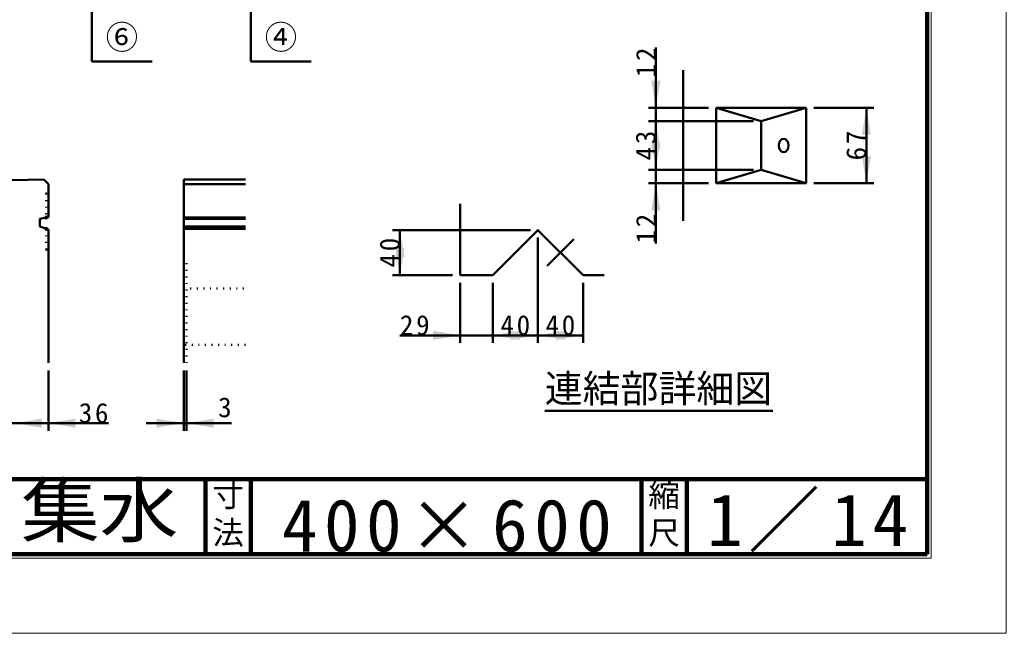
# Model space of a CAD drawing. Units: millimetres, scale not verified, with parts at other scales. Extents: x -2102 to 2102, y -1485 to 1485.
# Drawn here: x 790 to 2102, y -1485 to -670 of the extents above; entities that cross this region are included whole.
import ezdxf
from ezdxf.enums import TextEntityAlignment as Align

# ---------------------------------------------------------------- set-up
doc = ezdxf.new("R2010")
doc.units = ezdxf.units.MM
doc.header["$LTSCALE"] = 5
doc.header["$PDMODE"] = 32
doc.header["$PDSIZE"] = 2.5
doc.linetypes.add('DOTTED', pattern=[1.75, 0.25, -1.5])
doc.linetypes.add('LONG_DASHED_DOTTED', pattern=[15.25, 12, -1.5, 0.25, -1.5])
doc.layers.add('0-0_V-nasSTD', color=7, linetype='Continuous', lineweight=35)
doc.layers.add('0-1_0', color=7, linetype='Continuous', lineweight=50)
doc.styles.add('ＭＳ ゴシック', font='')
doc.styles.get('ＭＳ ゴシック').set_extended_font_data('MS Gothic')

msp = doc.modelspace()

# ---------------------------------------------------------------- linework, layer by layer
at = {"layer": '0-0_V-nasSTD', "lineweight": 50}
for p, q in [((886.276, -725.173), (886.276, -152.173)), ((1097.776, -725.173), (1097.776, -583.173)), ((1008.433, -881.807), (1090.433, -881.807)), ((1008.433, -881.807), (1008.433, -1125.807)), ((1008.433, -888.057), (1090.433, -888.057)), ((1008.433, -932.432), (1090.433, -932.432)), ((1008.433, -934.307), (1090.433, -934.307)), ((1008.433, -944.307), (1090.433, -944.307)), ((828.433, -948.505), (828.433, -1125.807)), ((1008.433, -947.432), (1090.433, -947.432))]:
    msp.add_line(p, q, dxfattribs=at)
at = {"layer": '0-0_V-nasSTD', "linetype": 'DOTTED', "lineweight": 50}
for p, q in [((1008.433, -888.057), (1090.433, -888.057)), ((1008.433, -984.307), (1012.183, -986.807)), ((1012.183, -1125.807), (1012.183, -986.807)), ((1008.433, -1014.307), (1012.183, -1011.807)), ((1008.433, -1026.807), (1090.433, -1026.807)), ((1090.433, -1101.807), (1008.433, -1101.807))]:
    msp.add_line(p, q, dxfattribs=at)
at = {"layer": '0-0_V-nasSTD', "lineweight": 100}
for p, q in [((1037.5, -1280), (1037.5, -1380)), ((1097.5, -1280), (1097.5, -1380)), ((1617.5, -1280), (1617.5, -1380)), ((1677.5, -1280), (1677.5, -1380)), ((-1997.5, -1380), (1997.5, -1380))]:
    msp.add_line(p, q, dxfattribs=at)
at = {"layer": '0-0_V-nasSTD', "lineweight": 18}
for points in [[(-2102.5, -1485), (-2102.5, 1485), (2102.5, 1485), (2102.5, -1485)], [(-2002.5, -1385), (-2002.5, 1385), (2002.5, 1385), (2002.5, -1385)]]:
    msp.add_lwpolyline(points, close=True, dxfattribs=at)
at = {"layer": '0-0_V-nasSTD', "lineweight": 100}
msp.add_lwpolyline([(1997.5, -1380), (1997.5, 1380), (-1997.5, 1380)], dxfattribs=at)
at = {"layer": '0-0_V-nasSTD'}
for points in [[(1630.444, -750.498), (1636.444, -786.498), (1642.444, -750.498)], [(1910.444, -822.498), (1916.444, -786.498), (1922.444, -822.498)], [(1630.444, -840.498), (1636.444, -804.498), (1642.444, -840.498)], [(1630.444, -832.998), (1636.444, -868.998), (1642.444, -832.998)], [(1910.444, -850.998), (1916.444, -886.998), (1922.444, -850.998)], [(1630.444, -922.998), (1636.444, -886.998), (1642.444, -922.998)], [(1290.025, -985.071), (1296.025, -949.071), (1302.025, -985.071)], [(1290.025, -973.071), (1296.025, -1009.071), (1302.025, -973.071)], [(1340.025, -1095.071), (1340.025, -1083.071), (1376.025, -1089.071)], [(1419.525, -1089.071), (1455.525, -1095.071), (1455.525, -1083.071)], [(1443.525, -1095.071), (1443.525, -1083.071), (1479.525, -1089.071)], [(1479.525, -1089.071), (1515.525, -1095.071), (1515.525, -1083.071)], [(1503.525, -1095.071), (1503.525, -1083.071), (1539.525, -1089.071)], [(783.433, -1205.807), (819.433, -1211.807), (819.433, -1199.807)], [(828.433, -1205.807), (864.433, -1211.807), (864.433, -1199.807)], [(972.433, -1211.807), (972.433, -1199.807), (1008.433, -1205.807)], [(1012.183, -1205.807), (1048.183, -1211.807), (1048.183, -1199.807)]]:
    msp.add_solid(points, dxfattribs=at)
at = {"layer": '0-1_0'}
for p, q in [((1636.444, -706.498), (1636.444, -786.498)), ((886.276, -725.173), (966.276, -725.173)), ((1097.776, -725.173), (1177.776, -725.173)), ((1672.944, -736.748), (1672.944, -936.748)), ((1706.444, -786.498), (1626.444, -786.498)), ((1636.444, -804.498), (1636.444, -786.498)), ((1716.444, -786.498), (1716.444, -886.998)), ((1716.444, -786.498), (1836.444, -786.498)), ((1836.444, -786.498), (1836.444, -886.998)), ((1846.444, -786.498), (1926.444, -786.498)), ((1916.444, -886.998), (1916.444, -786.498)), ((1766.444, -804.498), (1626.444, -804.498)), ((1636.444, -868.998), (1636.444, -804.498)), ((1776.444, -804.498), (1776.444, -868.998)), ((1766.444, -868.998), (1626.444, -868.998)), ((1636.444, -886.998), (1636.444, -868.998)), ((828.433, -888.057), (828.433, -931.789)), ((1706.444, -886.998), (1626.444, -886.998)), ((1636.444, -966.998), (1636.444, -886.998)), ((1716.444, -886.998), (1836.444, -886.998)), ((1846.444, -886.998), (1926.444, -886.998)), ((1376.025, -914.071), (1376.025, -1009.071)), ((817.183, -934.307), (828.433, -931.789)), ((817.183, -944.307), (817.183, -934.307)), ((817.183, -944.307), (828.433, -948.505)), ((1469.525, -949.071), (1286.025, -949.071)), ((1296.025, -1009.071), (1296.025, -949.071)), ((1479.525, -959.071), (1479.525, -1099.071)), ((1366.025, -1009.071), (1286.025, -1009.071)), ((1376.025, -1009.071), (1419.525, -1009.071)), ((1539.525, -1009.071), (1567.525, -1009.071)), ((1376.025, -1019.071), (1376.025, -1099.071)), ((1419.525, -1019.071), (1419.525, -1099.071)), ((1539.525, -1019.071), (1539.525, -1099.071)), ((1296.025, -1089.071), (1376.025, -1089.071)), ((1376.025, -1089.071), (1419.525, -1089.071)), ((828.433, -1135.807), (828.433, -1215.807)), ((1008.433, -1135.807), (1008.433, -1215.807)), ((1012.183, -1135.807), (1012.183, -1215.807)), ((1488.687, -1189.314), (1792.095, -1189.314)), ((791.246, -1205.807), (799.058, -1205.807)), ((908.433, -1205.807), (828.433, -1205.807)), ((958.433, -1205.807), (1008.433, -1205.807)), ((1008.433, -1205.807), (1012.183, -1205.807)), ((1072.183, -1205.807), (1012.183, -1205.807))]:
    msp.add_line(p, q, dxfattribs=at)
at = {"layer": '0-1_0', "linetype": 'DOTTED'}
for q in [(828.433, -897.682), (825.558, -932.432)]:
    msp.add_line((825.558, -900.557), q, dxfattribs=at)
at = {"layer": '0-1_0', "linetype": 'LONG_DASHED_DOTTED'}
msp.add_line((1491.847, -996.748), (1527.203, -961.393), dxfattribs=at)
at = {"layer": '0-1_0', "lineweight": 100}
msp.add_line((-1997.5, -1280), (1997.5, -1280), dxfattribs=at)
at = {"layer": '0-1_0'}
for points in [[(1716.444, -786.498), (1776.444, -804.498), (1836.444, -786.498)], [(1716.444, -886.998), (1776.444, -868.998), (1836.444, -886.998)], [(522.183, -888.057), (822.183, -881.807), (828.433, -888.057)], [(1419.525, -1009.071), (1479.525, -949.071), (1539.525, -1009.071)], [(1419.525, -1089.071), (1479.525, -1089.071), (1539.525, -1089.071)], [(753.433, -1205.807), (755.933, -1205.807), (780.933, -1205.807), (783.433, -1205.807), (828.433, -1205.807)]]:
    msp.add_lwpolyline(points, dxfattribs=at)
at = {"layer": '0-1_0', "linetype": 'DOTTED'}
msp.add_lwpolyline([(825.558, -947.432), (825.558, -975.557), (828.433, -978.432)], dxfattribs=at)
at = {"layer": '0-1_0'}
msp.add_ellipse((1806.444, -836.748), major_axis=(0, 9), ratio=0.707107, dxfattribs=at)
for p in [(825.558, -932.432), (825.558, -947.432)]:
    msp.add_point(p, dxfattribs=at)

# ---------------------------------------------------------------- texts
at = {"layer": '0-0_V-nasSTD', "style": 'ＭＳ ゴシック'}
for s, height, p in [('⑥', 31.67, (904.676, -718.173)), ('④', 31.67, (1116.176, -718.173)), ('連結部詳細図', 36.95, (1488.687, -1189.314)), ('3', 26.39, (1054.183, -1205.807)), ('寸', 30.79, (1046.482, -1326.001)), ('縮', 30.79, (1626.482, -1326.001)), ('法', 30.79, (1046.476, -1375.99)), ('尺', 30.79, (1626.476, -1375.99))]:
    msp.add_text(s, height=height, dxfattribs=at).set_placement(p, align=Align.BOTTOM_LEFT)
at = {"layer": '0-0_V-nasSTD', "style": 'ＭＳ ゴシック', "width": 1.1}
msp.add_text('ユニロードⅡ Ｖ集水', height=69.65, dxfattribs=at).set_placement((8.5, -1377.53), align=Align.BOTTOM_LEFT)
at = {"layer": '0-0_V-nasSTD', "char_height": 26.39, "attachment_point": 7, "rotation": 90, "style": 'ＭＳ ゴシック'}
for s, insert in [('\\T1.2;12', (1636.444, -746.098)), ('\\T1.2;43', (1636.444, -856.548)), ('\\T1.2;67', (1916.444, -856.548)), ('\\T1.2;12', (1636.444, -966.998)), ('\\T1.2;40', (1296.025, -998.871))]:
    msp.add_mtext(s, dxfattribs=dict(at, insert=insert))
at = {"layer": '0-0_V-nasSTD', "attachment_point": 7, "style": 'ＭＳ ゴシック'}
for s, insert, char_height in [('\\T1.2;29', (1296.025, -1089.071), 26.39), ('\\T1.2;40', (1429.725, -1089.071), 26.39), ('\\T1.2;40', (1489.725, -1089.071), 26.39), ('\\T1.2;36', (868.833, -1205.807), 26.39), ('\\T1.16;1／14', (1704.533, -1377.418), 69.65), ('\\T1.18;400×600', (1139.081, -1377.492), 69.65)]:
    msp.add_mtext(s, dxfattribs=dict(at, insert=insert, char_height=char_height))

doc.saveas('drawing.dxf')
